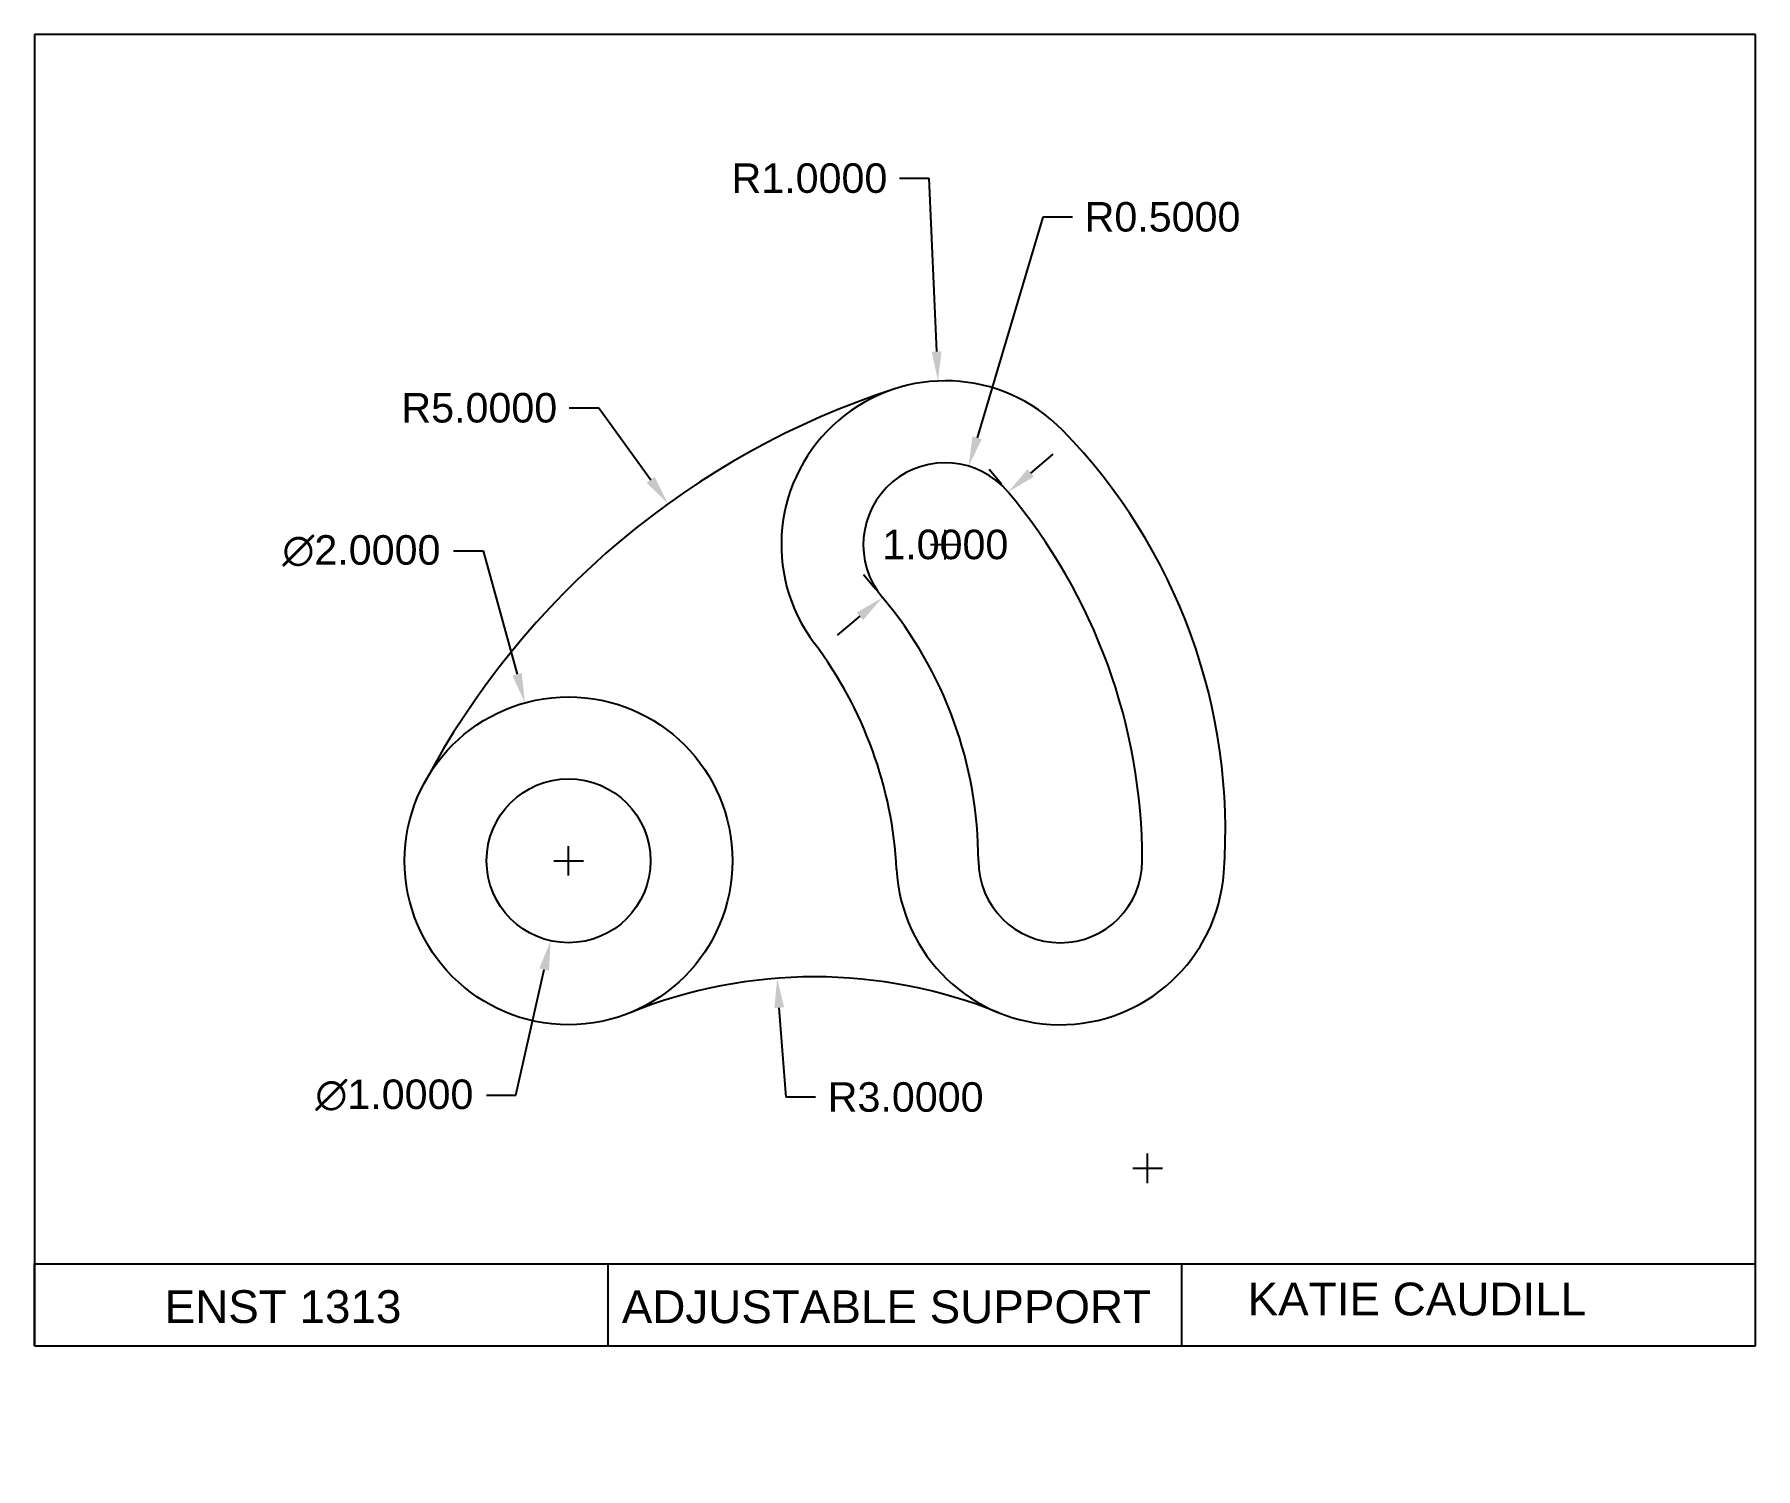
# Model space of a CAD drawing. Header units: inches. Extents: x 0.5 to 11, y -0.2 to 8.5.
import ezdxf

# ---------------------------------------------------------------- set-up
doc = ezdxf.new("R2010")
doc.units = ezdxf.units.IN
doc.header["$MEASUREMENT"] = 0
doc.styles.get("Standard").update_dxf_attribs({"font": 'arial.ttf'})
doc.dimstyles.get("Standard").update_dxf_attribs({"dimtxt": 0.18, "dimasz": 0.18, "dimexe": 0.18, "dimexo": 0.0625, "dimgap": 0.09, "dimtad": 0, "dimtih": 1, "dimtoh": 1, "dimdec": 4, "dimzin": 0, "dimdsep": 46, "dimtxsty": 'Standard', "dimcen": 0.09, "dimadec": 0, "dimazin": 0, "dimtfac": 1, "dimtdec": 4, "dimtofl": 0, "dimtmove": 0, "dimatfit": 3, "dimfxl": 1, "dimtolj": 1, "dimtzin": 0, "dimarcsym": 0})

# ---------------------------------------------------------------- blocks, each defined once
blk = doc.blocks.new('*D1')
at = {"color": 0, "lineweight": -2, "transparency": 16777216}
for p, q in [((6.578, 5.824), (6.715, 5.939)), ((6.4, 5.756), (6.324, 5.846)), ((5.633, 5.113), (5.558, 5.203)), ((5.536, 4.95), (5.398, 4.834))]:
    blk.add_line(p, q, dxfattribs=at)
at = {"color": 0, "transparency": 16777216}
for points in [[(6.558, 5.847), (6.597, 5.801), (6.44, 5.708)], [(5.516, 4.972), (5.555, 4.927), (5.674, 5.065)]]:
    blk.add_solid(points, dxfattribs=at)
at = {"layer": 'Defpoints', "color": 0, "transparency": 16777216}
for p in [(6.44, 5.708), (6.44, 5.708), (5.674, 5.065)]:
    blk.add_point(p, dxfattribs=at)
at = {"color": 0, "transparency": 16777216, "insert": (6.057, 5.387), "char_height": 0.18, "attachment_point": 5}
blk.add_mtext('\\A1;1.0000', dxfattribs=at)
blk = doc.blocks.new('*D2')
at = {"color": 0, "lineweight": -2, "transparency": 16777216}
for p, q in [((6.652, 7.386), (6.251, 6.038)), ((6.832, 7.386), (6.652, 7.386)), ((6.057, 5.297), (6.057, 5.477)), ((5.967, 5.387), (6.147, 5.387))]:
    blk.add_line(p, q, dxfattribs=at)
at = {"color": 0, "transparency": 16777216}
blk.add_solid([(6.222, 6.047), (6.28, 6.03), (6.199, 5.866)], dxfattribs=at)
at = {"layer": 'Defpoints', "color": 0, "transparency": 16777216}
for p in [(6.199, 5.866), (6.057, 5.387)]:
    blk.add_point(p, dxfattribs=at)
at = {"color": 0, "transparency": 16777216, "insert": (7.382, 7.386), "char_height": 0.18, "attachment_point": 5}
blk.add_mtext('\\A1;R0.5000', dxfattribs=at)
blk = doc.blocks.new('*D3')
at = {"color": 0, "lineweight": -2, "transparency": 16777216}
for p, q in [((5.777, 7.622), (5.957, 7.622)), ((5.957, 7.622), (6.004, 6.565)), ((6.057, 5.297), (6.057, 5.477)), ((5.967, 5.387), (6.147, 5.387))]:
    blk.add_line(p, q, dxfattribs=at)
at = {"color": 0, "transparency": 16777216}
blk.add_solid([(6.034, 6.567), (5.974, 6.564), (6.012, 6.386)], dxfattribs=at)
at = {"layer": 'Defpoints', "color": 0, "transparency": 16777216}
for p in [(6.012, 6.386), (6.057, 5.387)]:
    blk.add_point(p, dxfattribs=at)
at = {"color": 0, "transparency": 16777216, "insert": (5.228, 7.622), "char_height": 0.18, "attachment_point": 5}
blk.add_mtext('\\A1;R1.0000', dxfattribs=at)
blk = doc.blocks.new('*D4')
at = {"color": 0, "lineweight": -2, "transparency": 16777216}
for p, q in [((3.763, 6.221), (3.943, 6.221)), ((3.943, 6.221), (4.26, 5.782)), ((7.201, 1.582), (7.381, 1.582)), ((7.291, 1.492), (7.291, 1.672))]:
    blk.add_line(p, q, dxfattribs=at)
at = {"color": 0, "transparency": 16777216}
blk.add_solid([(4.284, 5.8), (4.235, 5.765), (4.365, 5.636)], dxfattribs=at)
at = {"layer": 'Defpoints', "color": 0, "transparency": 16777216}
for p in [(4.365, 5.636), (7.291, 1.582)]:
    blk.add_point(p, dxfattribs=at)
at = {"color": 0, "transparency": 16777216, "insert": (3.214, 6.221), "char_height": 0.18, "attachment_point": 5}
blk.add_mtext('\\A1;R5.0000', dxfattribs=at)
blk = doc.blocks.new('*D5')
at = {"color": 0, "lineweight": -2, "transparency": 16777216}
for p, q in [((3.057, 5.349), (3.237, 5.349)), ((3.237, 5.349), (3.445, 4.596)), ((3.759, 3.368), (3.759, 3.548)), ((3.669, 3.458), (3.849, 3.458))]:
    blk.add_line(p, q, dxfattribs=at)
at = {"color": 0, "transparency": 16777216}
blk.add_solid([(3.473, 4.604), (3.416, 4.588), (3.492, 4.422)], dxfattribs=at)
at = {"layer": 'Defpoints', "color": 0, "transparency": 16777216}
for p in [(3.492, 4.422), (4.025, 2.494)]:
    blk.add_point(p, dxfattribs=at)
at = {"color": 0, "transparency": 16777216, "insert": (2.495, 5.349), "char_height": 0.18, "attachment_point": 5}
blk.add_mtext('\\A1;∅2.0000', dxfattribs=at)
blk = doc.blocks.new('*D6')
at = {"color": 0, "lineweight": -2, "transparency": 16777216}
for p, q in [((3.759, 3.368), (3.759, 3.548)), ((3.669, 3.458), (3.849, 3.458)), ((3.437, 2.028), (3.609, 2.795)), ((3.257, 2.028), (3.437, 2.028))]:
    blk.add_line(p, q, dxfattribs=at)
at = {"color": 0, "transparency": 16777216}
blk.add_solid([(3.58, 2.801), (3.639, 2.788), (3.649, 2.97)], dxfattribs=at)
at = {"layer": 'Defpoints', "color": 0, "transparency": 16777216}
for p in [(3.868, 3.946), (3.649, 2.97)]:
    blk.add_point(p, dxfattribs=at)
at = {"color": 0, "transparency": 16777216, "insert": (2.696, 2.028), "char_height": 0.18, "attachment_point": 5}
blk.add_mtext('\\A1;∅1.0000', dxfattribs=at)
blk = doc.blocks.new('*D7')
at = {"color": 0, "lineweight": -2, "transparency": 16777216}
for p, q in [((5.086, 2.016), (5.044, 2.562)), ((5.266, 2.016), (5.086, 2.016))]:
    blk.add_line(p, q, dxfattribs=at)
at = {"color": 0, "transparency": 16777216}
blk.add_solid([(5.074, 2.564), (5.014, 2.56), (5.031, 2.741)], dxfattribs=at)
at = {"layer": 'Defpoints', "color": 0, "transparency": 16777216}
for p in [(5.031, 2.741), (5.259, -0.25)]:
    blk.add_point(p, dxfattribs=at)
at = {"color": 0, "transparency": 16777216, "insert": (5.815, 2.016), "char_height": 0.18, "attachment_point": 5}
blk.add_mtext('\\A1;R3.0000', dxfattribs=at)

msp = doc.modelspace()

# ---------------------------------------------------------------- linework, layer by layer
for p, q in [((11, 8.5), (0.5, 8.5)), ((0.5, 8.5), (0.5, 0.5)), ((11, 0.5), (11, 8.5)), ((0.5, 1), (11, 1)), ((0.5, 0.5), (0.5, 1)), ((4, 0.5), (4, 1)), ((7.5, 0.5), (7.5, 1)), ((0.5, 0.5), (11, 0.5))]:
    msp.add_line(p, q)
for radius in [1, 0.5]:
    msp.add_circle((3.75856, 3.45825), radius)
for centre, radius, start, end in [((7.29114, 1.58186), 5, 107.975687, 152.024313), ((6.05669, 5.38661), 1, 44.231483, 217.047243), ((4.26537, 3.64271), 3.5, 355.768517, 44.231483), ((6.05669, 5.38661), 0.5, 40, 220), ((3.75856, 3.45825), 3.5, 0, 40), ((3.75856, 3.45825), 2.5, 0, 40), ((3.2632, 3.27795), 2.5, 2.952757, 37.047243), ((6.75856, 3.45825), 1, 182.952757, 355.768517), ((6.75856, 3.45825), 0.5, 180, 0), ((5.25856, -0.24985), 3, 67.975687, 112.024313)]:
    msp.add_arc(centre, radius, start, end)

# ---------------------------------------------------------------- texts
at = {"char_height": 0.2, "attachment_point": 1}
for s, width, insert in [('ENST 1313', 2.7055679, (1.29443, 0.83833)), ('ADJUSTABLE SUPPORT', 3.4779446, (4.08322, 0.83741)), ('KATIE CAUDILL', 2.7055679, (7.90129, 0.88473))]:
    msp.add_mtext_dynamic_manual_height_columns(s, width=width, gutter_width=1, heights=[0], dxfattribs=dict(at, insert=insert))

# ---------------------------------------------------------------- dimensions: what is measured, and where the dimension line sits
for center, mpoint, picture, middle in [((6.05669, 5.38661), (6.01233, 6.38563), '*D3', (5.22797, 7.62199)), ((6.05669, 5.38661), (6.19942, 5.86581), '*D2', (7.3818, 7.38646)), ((7.29114, 1.58186), (4.36505, 5.63624), '*D4', (3.21386, 6.22058)), ((5.25856, -0.24985), (5.03055, 2.74147), '*D7', (5.81528, 2.01636))]:
    dim = msp.add_radius_dim(center=center, mpoint=mpoint, dimstyle='Standard')
    dim.commit()
    dim.dimension.update_dxf_attribs({"geometry": picture, "text_midpoint": middle, "dimtype": 164})
dim = msp.add_aligned_dim(p1=(5.67367, 5.06522), p2=(6.43971, 5.708), distance=0, dimstyle='Standard')
dim.commit()
dim.dimension.update_dxf_attribs({"geometry": '*D1', "text_midpoint": (6.05669, 5.38661)})
for p1, p2, picture, middle in [((4.02464, 2.4943), (3.49247, 4.4222), '*D5', (2.49537, 5.34912)), ((3.86829, 3.94606), (3.64882, 2.97044), '*D6', (2.6956, 2.02813))]:
    dim = msp.add_diameter_dim_2p(p1=p1, p2=p2, dimstyle='Standard')
    dim.commit()
    dim.dimension.update_dxf_attribs({"geometry": picture, "text_midpoint": middle, "dimtype": 163})

doc.saveas('drawing.dxf')
